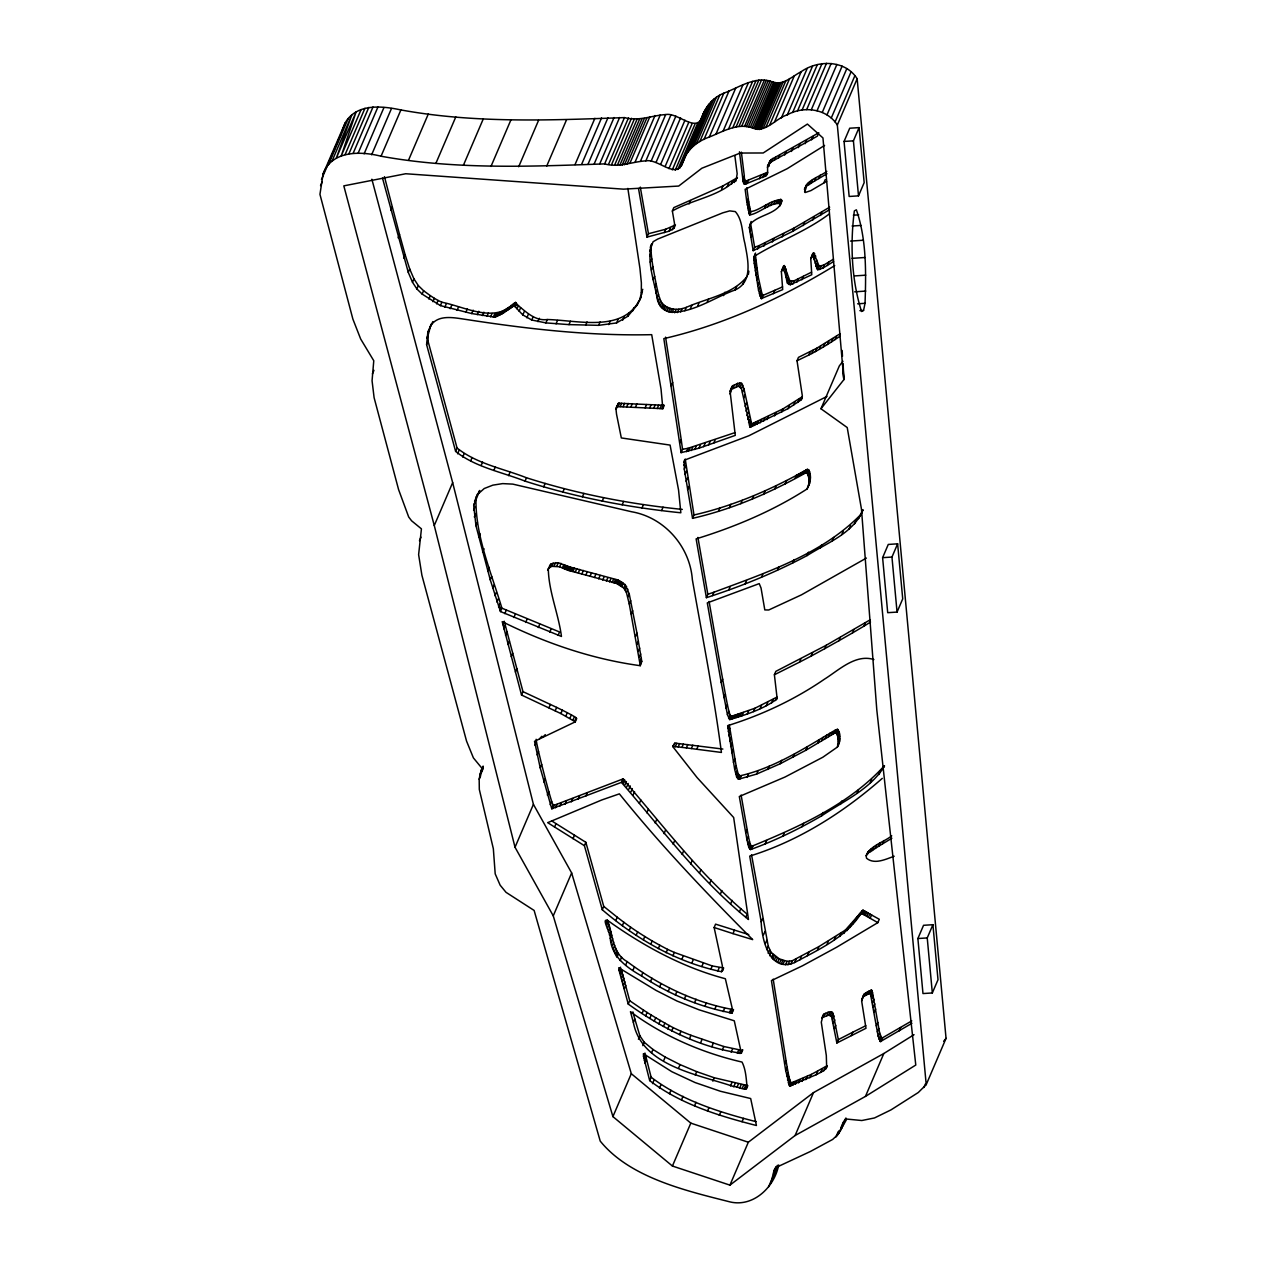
<?xml version="1.0" encoding="UTF-8"?>
<svg xmlns="http://www.w3.org/2000/svg" width="1266" height="1266" viewBox="0 0 1266 1266"><rect width="100%" height="100%" fill="white"/><g stroke="black" fill="none" stroke-linecap="round" stroke-linejoin="round"><path stroke-width="1.5" d="M382.506 178.158L408.269 272.364L412.479 282.223L416.894 288.964L422.148 294.092L440.426 305.612L471.712 313.557L494.832 317.133L502.38 313.651L514.138 305.739L522.826 314.918L531.736 320.013L545.852 322.893L568.988 324.618L598.66 325.33L616.542 322.941L627.809 316.278L636.972 305.264L639.868 299.662L641.34 292.699L641.371 282.856L639.963 268.614L627.857 188.397M811.569 272.174L794.352 280.688L789.952 281.068L784.271 265.575L781.375 271.668L782.689 289.598L761.293 298.602L758.556 290.341L754.299 263.439L753.824 257.315L755.565 253.058M782.578 286.907L763.351 295.247L762.116 294.503L758.144 276.479L755.264 253.928M884.538 765.883C870.502 789.351 843.536 801.077 821.634 815.842C798.909 829.024 775.235 840.624 750.516 849.565L748.855 847.555L746.972 839.817L739.312 796.504L785.031 777.023L822.853 757.226L837.285 747.146L838.329 744.155L837.696 736.432L836.62 733.188L835.069 732.887L805.841 750.279L780.267 763.715L756.625 774.08L738.584 779.207L736.67 777.118L734.691 769.38L727.665 725.655C761.879 715.005 794.795 699.528 824.388 679.225C838.725 670.284 855.61 653.652 873.888 659.554M837.285 747.146C840.323 743.981 842.017 727.206 834.943 730.34C804.717 748.032 774.523 767.94 740.024 775.821L738.125 773.748L736.147 765.993L729.311 725.07L727.855 728.456M722.87 749.061L674.905 743.126L672.705 746.513L697.044 777.53L733.663 817.504L748.475 919.496C699.781 880.123 661.928 828.993 621.416 782.372L551.754 808.768L540.234 767.892L534.521 741.322L575.302 721.826L560.87 713.565L521.529 695.018L502.206 621.653C545.693 643.223 592.108 659.143 640.295 665.694L629.281 604.056L626.448 592.599L623.727 587.994L616.305 583.294L569.051 570.586L559.619 566.772L551.723 566.345L548.305 568.497C548.574 591.254 558.464 613.693 561.471 636.466L500.45 611.557L490.259 579.812L475.969 525.754L473.69 505.324L479.703 490.464L476.143 497.301L477.583 493.914M640.295 665.694L641.751 661.295L636.972 633.158L629.202 593.738L625.182 584.607L617.745 579.923L570.507 567.215L558.274 562.737L551.169 563.813L547.624 570.254M558.116 635.374L559.556 631.987L501.89 608.171C491.271 572.327 475.098 535.613 475.984 497.965L474.544 501.336M616.115 407.779L618.536 403.237L664.302 405.294L662.846 408.681L617.096 406.608L616.004 409.219L616.526 414.14L621.321 437.941L670.094 445.094L678.56 490.037L680.839 512.777C628.031 507.413 575.634 497.316 525.042 481.127C501.89 472.028 475.241 467.201 455.618 451.392L426.595 344.558L427.829 332.341L432.798 321.627M682.295 509.407C629.471 504.042 577.074 493.93 526.482 477.757C503.33 468.642 476.681 463.815 457.058 448.022L428.035 341.187L428.256 334.62L431.057 324.207M834.721 265.623C781.755 297.953 724.5 324.65 663.827 338.623L681.092 452.658L699.006 448.18L735.277 435.377L730.086 391.336L732.096 386.352L737.698 383.361L741.607 383.297L743.981 388.899L751.656 423.809L750.2 427.196L741.417 388.583L738.505 386.162L730.64 389.738M771.057 1182.76L774.08 1170.195L775.789 1167.616L810.446 1151.459L832.648 1139.447L838.045 1134.431L846.796 1119.065L861.798 1120.521L874.49 1117.957L890.932 1109.918L918.309 1092.495L926.221 1084.63L946.05 1038.357L857.161 78.745C845.245 59.818 818.137 59.755 801.188 71.671C791.567 76.672 781.565 87.227 770.139 81.071C753.681 76.672 738.553 87.702 723.82 93.178C714.214 97.007 706.776 105.015 702.962 114.526C697.883 135.399 678.307 112.057 665.694 114.557C651.848 115.475 638.555 121.599 624.47 117.596C549.903 120.302 474.797 123.419 400.895 109.936C382.095 105.901 356.569 103.195 345.222 122.802L323.099 173.98L319.95 194.347L352.882 319.095L360.668 338.987L373.771 360.731L372.062 380.718L374.103 397.666L398.584 489.578L408.681 516.971L411.592 520.801L421.436 528.856L418.619 554.635L421.895 575.223L466.553 741.116L473.405 757.891L481.982 768.304L479.181 779.191L479.308 789.43L493.344 848.742L495.196 873.857L500.149 885.187L506.036 892.34L534.125 910.444L600.226 1141.093C629.93 1177.902 686.473 1190.847 730.34 1201.988C753.634 1207.289 774.539 1186.907 778.685 1164.957M858.617 518.649L863.001 509.787C853.521 533.397 827.03 542.782 807.138 555.552C774.95 572.675 741.069 586.475 706.396 597.679L696.126 538.889C734.85 526.957 773.02 510.926 807.091 488.945L808.784 484.008L808.768 477.725L807.249 473.247L806.015 472.693C770.361 492.711 732.603 509.201 692.549 518.348L684.305 469.195L684.495 460.128L748.839 435.773L827.014 396.4M807.091 488.945C810.398 483.343 811.854 475.858 808.705 469.876L807.455 469.322C771.801 489.341 734.058 505.83 693.99 514.977L692.549 518.348M865.042 303.318C866.086 272.206 866.624 239.48 856.386 209.824L854.344 210.9C850.103 244.053 851.432 279.564 861.545 311.499L863.57 310.407L865.042 303.318L857.636 303.793M833.455 259.166L824.245 264.784L819.213 266.382L813.706 252.789L810.762 258.644L811.759 274.722L790.253 284.771L787.389 283.046L784.92 272.506L782.815 268.946L784.271 265.575M617.444 405.832L617.919 403.569M739.455 151.809L743.11 181.386L744.93 184.266L766.199 175.657L767.576 173.363L767.607 165.799L770.883 159.738L818.801 132.772L817.345 136.158L771.421 161.747L767.607 165.799M769.016 166.321L769.665 161.019M751.513 854.677L768.24 946.208L771.105 952.364L779.207 958.821L787.041 961.337L792.294 960.736L818.928 946.588L845.324 930.114L862.921 910.222L879.284 919.274L877.829 922.645L836.541 947.3L802.581 965.736L771.437 980.58L785.711 1070.688L789.557 1085.864L816.19 1074.739L823.802 1070.656L826.666 1067.602L826.318 1055.527L821.286 1022.168L822.599 1017.389L828.866 1015.11L831.588 1016.74L836.873 1042.994L865.991 1028.277L861.64 1000.995L863.855 994.411L868.254 991.531L871.578 990.123L872.511 992.576L879.617 1032.866L881.816 1038.231L911.789 1020.887M826.793 171.337C819.846 177.082 802.517 180.911 805.144 192.527L810.889 190.612L826.619 181.339M805.698 186.957L806.505 184.757M829.768 209.586L792.706 231.346L753.191 250.668L749.298 227.674L751.102 221.455M649.68 251.19L653.082 241.743L657.734 239.052L722.807 212.83L729.707 210.884L735.324 211.596C742.841 220.126 741.987 232.96 744.883 243.404C747.668 258.992 753.571 281.463 735.198 289.946C714.198 297.431 693.372 312.971 670.394 312.196C663.162 310.945 657.956 304.932 657.022 297.716C654.063 280.118 646.578 261.603 651.689 243.99L650.249 247.376M748.348 274.532L748.871 271.193M641.688 294.551L642.416 291.053M783.401 266.192L781.375 271.668M822.773 1016.424L824.039 1014.019L828.17 1012.23L831.873 1012.056L833.044 1013.37L838.329 1039.608L836.873 1042.994M341.867 131.379L345.222 122.802M323.099 173.98C331.66 150.258 360.921 151.097 381.05 156.224C454.953 169.691 530.058 166.574 604.642 163.884C618.71 167.887 632.003 161.763 645.866 160.845C658.478 158.329 678.038 181.687 683.118 160.814C687.47 149.166 697.772 141.064 709.292 137.044C722.775 131.664 737.176 122.786 752.146 127.787C765.265 133.911 775.694 118.26 787.325 114.826C803.514 105.616 826.967 108.559 837.332 125.033L926.221 1084.63M662.846 408.681L661.042 389.121L651.705 334.667C589.814 336.076 528.033 329.002 466.964 319.586C454.447 317.861 436.833 313.382 429.617 327.577M812.218 255.273L813.706 252.789M638.523 188.523L646.989 237.106L669.113 231.187L673.987 228.291L674.525 223.623L672.357 211.011L673.797 207.624L722.981 185.88L737.413 177.651C722.3 196.167 692.755 199.031 672.357 211.011M732.096 386.352L730.086 391.336M861.545 513.157L862.637 510.103M551.881 821.017L585.857 842.317L584.417 845.688L602.284 909.763C636.545 939.198 676.994 962.445 721.509 971.702L722.617 970.31L722.332 965.689L714.135 927.519L715.575 924.148L748.744 934.593M549.76 565.127L549.175 568.434M321.485 179.503L341.329 133.215M328.337 164.833L348.182 118.561M320.535 185.643L322.07 182.082M331.961 161.225L351.806 114.937L336.265 158.25L356.094 111.946L341.234 155.908L361.079 109.62M345.112 154.579L364.94 108.29M348.957 153.708L368.786 107.42M353.151 153.297L372.995 107.009M358.072 153.328L377.917 107.04M364.117 153.819L383.946 107.531M371.634 154.784L391.479 108.512M381.05 156.224L400.895 109.936M408.538 160.165L428.367 113.877M390.83 210.203L392.286 206.817L384.453 176.67M398.078 237.786L399.518 234.416L392.286 206.817M435.963 163.172L455.807 116.883M403.664 258.042L405.12 254.672L399.518 234.416M408.269 272.364L409.709 268.993L405.12 254.672M372.41 373.881L373.945 370.337M412.479 282.223L413.919 278.837L409.709 268.993M463.403 165.276L483.248 118.988M416.894 288.964L418.334 285.594L413.919 278.837M422.148 294.092L423.588 290.721L418.334 285.594M428.842 298.998L430.298 295.627L423.588 290.721M432.893 301.672L434.349 298.301L430.298 295.627M490.971 166.463L510.799 120.175M436.612 303.824L438.052 300.453L434.349 298.301M427.829 332.341L429.269 328.97M440.426 305.612L441.881 302.242C465.208 306.768 494.705 324.033 514.661 302.906C523.254 308.667 533.461 321.548 547.308 319.523C578.689 320.266 625.689 333.781 641.324 296.291L639.868 299.662M426.816 338.006L428.256 334.62M426.595 344.558L428.035 341.187M444.825 307.195L446.265 303.824M450.221 308.73L451.661 305.359M457.073 310.392L458.529 307.005M518.696 166.732L538.525 120.444M465.841 312.322L467.281 308.951M471.712 313.557L473.168 310.186M477.314 314.648L478.754 311.278M482.441 315.582L483.881 312.211M546.69 166.131L566.519 119.843M486.935 316.326L488.391 312.939M490.622 316.832L492.078 313.462M493.313 317.133L494.753 313.746M494.832 317.133L496.288 313.762M495.845 316.88L497.285 313.493M497.158 316.373L498.614 313.003M498.741 315.63L500.197 312.259M500.497 314.728L501.937 311.357M502.38 313.651L503.821 310.281M504.264 312.465L505.704 309.094M506.115 311.214L507.555 307.828M507.888 309.964L509.328 306.578M509.533 308.793L510.973 305.423M511.005 307.78L512.445 304.41M512.239 306.942L513.68 303.571M513.221 306.293L514.661 302.906M513.869 305.881L515.309 302.511M514.138 305.739L515.594 302.352M514.344 305.866L515.784 302.495M575.033 164.596L594.878 118.324M514.756 306.277L516.196 302.906M515.341 306.926L516.797 303.539M455.618 451.392L457.058 448.022M517.034 308.793L518.49 305.423M419.457 540.709L420.977 537.148M457.612 453.798L459.052 450.411M581.695 164.2L601.54 117.928M519.139 311.23L520.595 307.844M522.826 314.918L524.282 311.547M588.136 163.947L607.981 117.675M462.723 457.026L464.163 453.639M842.966 361.269L839.358 365.858L820.969 408.76L847.223 427.544L861.481 509.217L876.8 709.925L915.777 1065.038L865.438 1096.419L795.111 1135.507L729.928 1185.134L672.42 1166.033L612.918 1116.612L553.258 915.84L515.025 847.27L434.27 525.517L452.658 482.615L371.872 179.218M526.862 317.813L528.302 314.427M594.245 163.789L614.073 117.516M470.651 460.951L472.091 457.564M531.736 320.013L533.192 316.642M599.783 163.773L619.612 117.485M604.642 163.884L624.47 117.596M537.908 321.659L539.363 318.288M608.645 164.137L628.49 117.849M481.127 465.461L482.583 462.074M611.62 164.533L631.465 118.244M545.852 322.893L547.308 319.523M614.675 164.991L634.503 118.703M617.349 165.245L637.194 118.957M473.69 505.324L475.13 501.937M619.802 165.292L639.646 119.004M473.579 510.34L475.019 506.97M622.16 165.118L642.004 118.846M556.059 323.843L557.515 320.456M624.534 164.722L644.362 118.434M493.882 470.398L495.338 467.012M474.307 516.971L475.747 513.585M627.066 164.121L646.91 117.833M629.882 163.282L649.727 116.994M475.969 525.754L477.409 522.383M635.2 161.811L655.028 115.523M568.988 324.618L570.444 321.248M478.675 537.275L480.13 533.904M640.549 161.004L660.377 114.715M508.615 475.668L510.056 472.281M645.866 160.845L665.694 114.557M482.568 552.087L484.023 548.716M651.056 161.304L670.885 115.032M585.62 325.283L587.06 321.896M656.041 162.428L675.87 116.156M525.042 481.127L526.482 477.757M660.757 164.153L680.586 117.865M487.695 570.76L489.151 567.374M665.125 166.511L684.953 120.223M598.66 325.33L600.116 321.944M490.259 579.812L491.714 576.441M668.923 168.647L688.751 122.375M492.711 588.215L494.167 584.845M672.293 169.866L692.138 123.577M608.756 324.602L610.196 321.216M675.269 170.15L695.097 123.878M646.989 237.106L648.445 233.719L640.295 187.083M494.959 595.716L496.399 592.33M677.785 169.517L697.629 123.245M679.874 167.998L703.674 112.832M543.668 486.809L545.108 483.438M682.675 162.254L704.608 110.981M681.519 165.577L705.7 109.066M687.058 153.408L706.903 107.119M688.356 151.556L708.185 105.268M689.654 149.863L709.498 103.575M496.937 602.046L498.377 598.66M616.542 322.941L617.998 319.57M691.711 147.521L711.555 101.248M693.926 145.463L713.771 99.175M696.553 143.533L716.382 97.245M498.551 606.952L500.007 603.581M649.711 256.049L651.167 252.662L651.135 247.82M622.666 320.219L624.122 316.848M699.813 141.57L719.658 95.298M499.754 610.212L501.194 606.841M500.45 611.557L501.89 608.171M650.297 262.236L651.753 258.85L651.167 252.662M627.809 316.278L629.265 312.908M703.991 139.466L723.82 93.178M664.27 232.612L665.71 229.241L675.427 224.921L673.987 228.291M632.62 310.993L634.06 307.606M641.34 292.699L642.78 289.313M651.452 270.022L652.908 266.635L651.753 258.85M636.972 305.264L638.412 301.878M504.817 613.646L506.258 610.259M709.292 137.044L729.121 90.756M669.113 231.187L670.553 227.817M502.776 624.644L504.216 621.274L522.985 691.647L521.529 695.018M672.246 229.842L673.686 226.472M653.193 279.707L654.649 276.336L652.908 266.635M503.836 628.854L505.292 625.483M715.955 134.164L735.799 87.876M562.832 492.047L564.288 488.66M689.068 203.953L690.524 200.566M505.53 635.374L506.986 631.987M654.664 287.16L656.12 283.79L654.649 276.336M513.869 617.523L515.325 614.152M723.028 131.284L742.857 85.012M655.93 293.079L657.37 289.708L656.12 283.79M728.504 129.148L748.348 82.876M507.983 644.505L509.423 641.118M657.022 297.716L658.478 294.345L657.37 289.708M658.067 301.261L659.507 297.874L658.478 294.345M732.792 127.676L752.621 81.388M659.08 303.935L660.535 300.548L659.507 297.874M736.195 126.758L756.024 80.486M660.187 305.961L661.627 302.574L660.535 300.548M616.004 409.219L618.536 403.237M525.659 622.445L527.115 619.058M618.156 406.576L619.596 403.189M511.227 656.627L512.683 653.256M549.729 567.184L551.169 563.813M661.406 307.543L662.862 304.156L661.627 302.574M739.059 126.315L758.888 80.027M551.723 566.345L553.163 562.974M620.198 406.608L621.638 403.237M662.466 308.493L663.906 305.122L662.862 304.156M582.407 496.826L583.863 493.439M741.718 126.236L761.546 79.948M663.78 309.41L665.22 306.04L663.906 305.122M554.128 565.997L555.584 562.61M623.109 406.687L624.549 403.316M665.283 310.265L666.723 306.894L665.22 306.04M744.535 126.442L764.363 80.154M556.818 566.124L558.274 562.737M666.913 311.04L668.353 307.654C674.05 310.312 680.57 309.49 686.299 307.369C706.871 298.127 732.982 294.582 747.32 276.146M746.418 126.663L766.262 80.391M626.702 406.845L628.142 403.458M668.638 311.673L670.078 308.303M559.619 566.772L561.06 563.386M721.525 189.267L722.981 185.88M748.364 126.98L768.209 80.707M515.404 672.072L516.86 668.685M670.394 312.196L671.835 308.825M750.295 127.36L770.139 81.071M630.864 407.035L632.304 403.664M562.373 567.959L563.813 564.589M672.119 312.544L673.575 309.173M752.146 127.787L771.991 81.499M538.287 627.572L539.727 624.201M563.528 568.545L564.984 565.174M727.301 186.434L728.757 183.048M564.842 569.13L566.282 565.76M674.683 312.781L676.139 309.395M753.824 128.214L773.653 81.926M635.453 407.288L636.893 403.901M566.25 569.684L567.69 566.298M731.463 184.266L732.903 180.88M755.28 128.641L775.109 82.353M481.017 770.709L482.979 766.246M677.389 312.607L678.845 309.236M480.194 773.51L483.232 766.389M756.419 129.037L776.264 82.765M479.814 775.267L482.868 768.145M567.659 570.175L569.099 566.804M479.466 777.182L483.28 768.272M734.264 182.541L735.704 179.155M479.181 779.191L480.716 775.631M757.843 129.496L777.672 83.208M569.051 570.586L570.507 567.215M680.649 311.974L682.105 308.603M759.315 129.607L779.144 83.319M570.365 570.919L571.805 567.548M571.536 571.14L572.976 567.754M761.04 129.259L780.869 82.97M602.22 501.099L603.676 497.712M573.007 571.441L574.463 568.07M684.843 310.74L686.299 307.369M763.208 128.404L783.053 82.116M645.106 407.905L646.546 404.519M742.873 179.456L744.329 176.085L741.37 152.126M575.334 572.026L576.774 568.64M766.057 126.964L785.885 80.676M549.729 632.145L551.185 628.775M743.11 181.386L744.329 176.085M743.379 182.763L744.55 178M743.743 183.681L744.835 179.392M690.381 308.793L691.837 305.423M744.234 184.171L745.183 180.294M769.76 124.843L789.604 78.555M578.34 572.833L579.781 569.447M744.93 184.266L746.386 180.896L767.639 172.271L766.199 175.657M649.616 408.174L651.056 404.788M745.88 184.029L747.32 180.658M747.098 183.507L748.538 180.136M774.539 121.947L794.383 75.675M581.901 573.83L583.357 570.46M653.699 408.38L655.139 405.009M697.677 306.04L699.133 302.653M781.359 117.96L801.188 71.671M585.857 574.986L587.313 571.599M657.212 408.538L658.652 405.167M749.662 224.826C757.464 215.204 772.846 215.046 780.347 204.95L780.347 203.715C770.772 201.69 759.378 213.543 749.773 214.904L746.845 202.212L748.301 198.825L746.829 187.795M659.997 408.649L661.453 405.278M747.256 205.155L748.697 201.769L748.301 198.825M759.473 178.807L760.929 175.436M671.202 385.893L672.642 382.506L665.568 337.136M787.325 114.826L807.17 68.538M707.124 302.352L708.564 298.966M747.7 207.846L749.14 204.475L748.697 201.769M590.098 576.22L591.554 572.849M661.928 408.696L663.384 405.326M748.143 210.219L749.599 206.833L749.14 204.475M622.144 504.833L623.6 501.447M762.496 177.62L763.936 174.249M767.449 167.523L768.905 164.137M748.602 212.197L750.058 208.827L749.599 206.833M769.427 163.108L770.883 159.738M764.696 176.623L766.152 173.236M749.045 213.669L750.058 208.827M771.421 161.747L772.861 158.377M792.658 112.484L812.503 66.212M749.425 214.603L750.485 210.298M594.466 577.502L595.922 574.115M749.773 214.904L751.213 211.533C760.834 210.156 772.228 198.303 781.787 200.344L780.347 204.95M774.349 160.165L775.805 156.778M797.548 110.87L817.377 64.582M778.4 158.139L779.856 154.753M598.707 578.831L600.163 575.444M749.298 227.674L750.738 224.288L754.631 247.281L753.191 250.668M749.82 231.615L751.26 228.244M802.138 109.92L821.982 63.648M723.519 295.611L724.959 292.224M784.714 155.006L786.154 151.635M602.727 580.034L604.167 576.663M548.922 707.821L550.362 704.45L522.985 691.647M750.833 237.185L752.289 233.814M764.617 208.273L766.072 204.902M806.664 109.588L826.508 63.3M535.012 745.31L536.452 741.939L536.135 739.281M606.382 581.078L607.838 577.707M767.782 206.849L769.222 203.478M791.44 151.461L792.896 148.075M811.3 109.778L831.145 63.49M609.547 581.933L611.003 578.546M770.741 205.567L772.181 202.196M735.198 289.946L736.638 286.575M555.173 710.78L556.629 707.393L550.362 704.45M641.989 507.998L643.429 504.612M537.101 754.932L538.541 751.545L536.452 741.939M773.431 204.475L774.871 201.104M798.34 147.631L799.795 144.245M612.143 582.566L613.583 579.195M775.741 203.62L777.197 200.234M613.978 582.946L615.434 579.559M757.654 248.991L759.094 245.62L794.162 227.975L829.657 207.197M817.045 110.743L836.889 64.455M742.762 284.359L744.218 280.989M753.808 258.486L755.248 255.115M777.577 203.003L779.033 199.617M614.975 583.025L616.415 579.638M615.529 583.056L616.969 579.686M753.982 260.574L755.422 257.204M778.859 202.687L780.315 199.3M616.305 583.294L617.745 579.923M779.492 202.687L780.948 199.316M560.87 713.565L562.326 710.179L556.629 707.393M805.144 143.691L806.6 140.32M754.299 263.439L755.755 260.068M617.238 583.705L618.678 580.334M780.347 203.715L781.787 200.344M779.492 206.374L781.787 201.579M618.314 584.243L619.754 580.872M540.234 767.892L541.674 764.522L538.541 751.545M754.773 266.952L756.213 263.565M763.825 246.221L765.281 242.835M679.763 443.005L681.203 439.634L672.642 382.506M619.485 584.908L620.926 581.537M822.267 112.421L842.112 66.148M755.343 270.94L756.783 267.553M811.585 139.814L813.041 136.443M620.704 585.667L622.144 582.297M565.855 716.081L567.295 712.711L562.326 710.179M621.907 586.506L623.347 583.135M755.992 275.308L757.432 271.921M681.092 452.658L682.532 449.288L681.203 439.634M623.727 587.994L625.182 584.607M772.26 242.075L773.716 238.688M826.999 114.858L846.843 68.57M756.704 279.865L758.144 276.479M569.937 718.265L571.377 714.894L567.295 712.711M625.167 589.782L626.607 586.395M515.025 847.27L533.413 804.353L452.658 482.615M543.842 782.008L545.282 778.637L541.674 764.522M686.552 451.709L687.992 448.322L734.929 432.64M757.701 285.72L759.141 282.334M626.448 592.599L627.889 589.228M661.627 510.546L663.067 507.16M572.976 720.022L574.432 716.635L571.377 714.894M683.798 462.454L685.238 459.083L693.99 514.977M688.419 451.313L689.859 447.942M831.271 118.023L851.1 71.735M758.556 290.341L760.011 286.971M683.893 465.208L685.333 461.837M627.746 597.109L629.202 593.738M782.151 236.979L783.607 233.609M574.811 721.224L576.267 717.854L574.432 716.635M574.558 722.3L576.267 717.854M691.204 450.569L692.66 447.199M575.302 721.826L576.742 718.455M684.305 469.195L685.745 465.809M759.331 293.839L760.787 290.468M804.369 189.314L807.819 183.364M804.575 191.72L806.031 188.349M760.027 296.323L761.467 292.952M694.797 449.509L696.237 446.123M835.085 121.932L854.914 75.644M806.363 186.735L809.797 181.75M547.323 795.016L548.779 791.63L545.282 778.637M629.281 604.056L630.737 600.685M760.676 297.874L762.116 294.503M685.048 474.513L686.489 471.142M761.293 298.602L762.749 295.215M808.357 185.137L811.047 183.238L812.503 179.867M761.91 298.618L763.351 295.247M837.332 125.033L857.161 78.745M699.006 448.18L700.462 444.809M792.706 231.346L794.162 227.975M811.047 183.238L814.497 181.07L815.937 177.699M686.109 481.317L687.565 477.947M631.275 614.089L632.715 610.718M550.172 804.685L551.612 801.299L548.779 791.63M703.674 446.645L705.13 443.258M814.497 181.07L818.754 178.569L820.194 175.199M687.565 489.705L689.005 486.334M731.669 388.773L733.109 385.402M551.754 808.768L553.21 805.398L551.612 801.299M729.991 393.995L731.432 390.608M552.878 808.594L554.334 805.208L622.856 778.986C662.577 824.862 699.971 874.664 747.114 914.115L745.674 917.486M708.644 444.952L710.084 441.581M733.156 388.045L734.612 384.658M773.368 293.696L774.824 290.325M783.844 269.895L785.3 266.525M803.15 225.601L804.59 222.23M555.6 807.755L557.056 804.385M784.92 272.506L786.36 269.136M736.258 386.747L737.698 383.361M823.786 183L825.226 179.63M713.739 443.132L715.195 439.761M738.505 386.162L739.961 382.775M785.917 276.874L787.357 273.488M844.058 141.444L849.723 128.214L859.076 127.613L864.172 182.636L858.506 195.866L849.154 196.467L844.058 141.444L853.411 140.843L859.076 127.613M559.714 806.315L561.17 802.929M740.151 386.668L741.607 383.297M786.613 280.53L788.053 277.159M812.645 220.173L814.101 216.787M741.417 388.583L742.857 385.212M635.516 636.545L636.972 633.158M787.389 283.046L788.829 279.675M584.417 845.688L554.587 827.014L556.043 823.644M565.016 804.337L566.456 800.967M788.512 284.454L789.952 281.068M742.525 392.286L743.981 388.899M790.253 284.771L791.709 281.384M820.431 215.457L821.871 212.087M636.972 644.457L638.428 641.087M743.696 398.078L745.136 394.707M792.896 284.059L794.352 280.688M571.251 801.948L572.707 798.561M638.238 651.452L639.694 648.081M796.694 282.381L798.134 279.011M745.168 406.339L746.608 402.952M578.261 799.163L579.701 795.792M639.235 657.307L640.675 653.936M810.762 258.644L812.835 253.358M801.9 279.754L803.356 276.368M746.038 411.165L747.494 407.779M639.947 661.786L641.403 658.415M833.582 261.556L822.805 268.155L817.757 269.753L813.278 257.03L814.718 253.643M746.924 415.58L748.364 412.194M640.311 664.666L641.751 661.295M814.307 259.388L815.747 256.001M585.81 796.108L587.25 792.722M747.779 419.457L749.219 416.087M815.241 263.344L816.681 259.957M748.57 422.686L750.01 419.315M815.842 266.604L817.298 263.233M749.266 425.139L750.706 421.768M816.586 268.772L818.026 265.385M572.992 838.693L574.432 835.307M749.82 426.674L751.26 423.303M817.757 269.753L819.213 266.382M750.912 426.959L752.352 423.588L783.037 408.855L802.248 396.764L800.792 400.135L787.974 408.665L750.2 427.196M752.368 426.373L753.808 423.002M819.719 269.579L821.175 266.192M754.457 425.471L755.897 422.1M718.55 510.989L719.99 507.603M822.805 268.155L824.245 264.784M757.068 424.3L758.508 420.929M827.299 265.512L828.739 262.141M760.106 422.907L761.546 419.521M763.461 421.325L764.917 417.954M553.258 915.84L571.646 872.939L533.413 804.353M767.006 419.6L768.446 416.229M729.485 507.65L730.925 504.279M800.792 400.135L802.217 398.489L802.312 395.688L797.026 360.731L798.482 357.36L816.807 348.197L840.228 333.67M774.523 415.928L775.979 412.558M621.416 782.372L622.856 778.986M740.8 503.726L742.24 500.339M622.223 782.625L623.679 779.239M781.581 412.225L783.037 408.855M623.426 783.496L624.882 780.109M797.026 360.731L808.721 355.081L810.177 351.695M624.977 784.936L626.417 781.549M706.396 597.679L707.836 594.292L697.914 537.417M787.974 408.665L789.43 405.294M808.721 355.081L811.807 353.515L813.247 350.128M626.781 786.866L628.221 783.496M811.807 353.515L815.367 351.584L816.807 348.197M752.21 499.295L753.65 495.924M628.791 789.256L630.231 785.87M793.45 405.373L794.906 402.002M712.536 595.59L713.992 592.203C765.028 573.023 820.938 554.761 860.057 515.262M815.367 351.584L819.26 349.369L820.716 345.982M630.927 791.978L632.367 788.591M797.817 402.493L799.257 399.106M819.26 349.369L823.359 346.963L824.799 343.577M633.127 795.016L634.567 791.63M823.359 346.963L827.442 344.463L828.898 341.092M763.556 494.484L764.996 491.113M827.442 344.463L831.398 341.978L832.838 338.592M831.398 341.978L835.038 339.557L836.494 336.186M728.694 590.114L730.15 586.744M639.377 803.34L640.833 799.97M774.618 489.341L776.058 485.954M602.284 909.763L603.74 906.393L585.857 842.317M785.189 483.944L786.629 480.574M672.705 746.513L674.905 743.126M646.831 812.804L648.271 809.417M673.449 746.497L675.332 746.639L676.772 743.269M745.088 583.958L746.544 580.588M675.332 746.639L678.212 746.94L679.668 743.569M795.032 478.421L796.488 475.051M605.908 923.246L607.348 919.86C613.076 934.086 612 953.187 627.145 961.606C658.51 985.043 694.876 1002.751 733.52 1009.651L732.065 1013.037C699.876 1007.15 668.733 994.047 641.466 975.88C626.702 967.525 611.731 956.78 610.275 938.486C610.987 932.52 597.267 912.216 612.238 923.705C646.799 947.807 684.431 967.904 725.355 978.729L732.666 1010.236L732.065 1013.037M797.2 477.171L798.64 473.8M678.212 746.94L681.947 747.367L683.403 743.997M606.651 925.62L608.107 922.234M799.273 476L800.713 472.629M801.172 474.956L802.612 471.585M607.506 928.453L608.946 925.066M802.866 474.07L804.321 470.683M681.947 747.367L686.362 747.905L687.818 744.535M804.274 473.373L805.73 470.002M608.424 931.602L609.864 928.231M655.155 823.027L656.611 819.656M805.35 472.898L806.79 469.528M806.015 472.693L807.455 469.322M761.436 577.296L762.876 573.925M609.373 935.004L610.813 931.618M807.249 473.247L808.705 469.876M615.798 920.588L617.238 917.217L603.74 906.393M808.183 475.066L809.623 471.68M686.362 747.905L691.363 748.538L692.818 745.168M610.275 938.486L611.731 935.099M870.343 619.707L826.176 645.296L775.836 671.36L774.396 674.746L777.182 698.864C763.256 709.229 746.101 714.768 729.596 719.563L727.428 714.673L721.209 682.485L722.649 679.114L709.087 601.461M808.768 477.725L810.208 474.339M611.193 942.031L612.649 938.66M808.958 480.843L810.414 477.456M808.784 484.008L810.224 480.637M612.19 945.48L613.646 942.11M691.363 748.538L696.759 749.266L698.215 745.88M622.366 925.652L623.822 922.265L617.238 917.217M613.235 948.74L614.675 945.354M664.033 833.645L665.489 830.259M777.435 570.254L778.875 566.883M614.263 951.652L615.703 948.281M723.93 697.629L725.386 694.259L722.649 679.114M615.26 954.121L616.7 950.75M616.162 956.083L617.602 952.697M616.938 957.381L618.378 953.994M629.155 930.557L630.595 927.171L623.822 922.265M725.94 708.074L727.396 704.703L725.386 694.259M620.15 960.577L621.59 957.191M727.428 714.673L728.884 711.286L727.396 704.703M792.753 562.959L794.193 559.588M673.116 844.232L674.572 840.861M619.137 970.579L618.758 967.762L656.057 990.408L677.041 1001.058L699.038 1009.809L734.28 1020.792L741.37 1053.201C700.351 1047.852 661.722 1028.166 628.253 1004.08L619.137 970.579L620.593 967.192M619.802 972.605L621.242 969.234L629.693 1000.71L628.253 1004.08M728.583 718.233L730.023 714.847L728.884 711.286M636.149 935.289L637.605 931.918L630.595 927.171M729.596 719.563L731.036 716.192L730.023 714.847M620.593 975.2L622.033 971.829M730.64 719.531L732.096 716.16L754.979 708.216L776.913 697.123L775.457 700.509M625.705 964.977L627.145 961.606M731.526 719.167L732.982 715.781M621.479 978.222L622.919 974.852M732.777 718.708L734.217 715.337M728.282 731.653L729.738 728.266M734.296 718.186L735.752 714.799M622.413 981.561L623.853 978.191M736.037 717.616L737.492 714.246M728.899 735.847L730.355 732.476M737.951 717.031L739.391 713.66M807.138 555.552L808.578 552.182M623.378 985.138L624.834 981.751M643.35 939.894L644.805 936.508L637.605 931.918M739.945 716.429L741.401 713.043M729.691 740.863L731.147 737.492M624.344 988.778L625.784 985.407M682.137 854.439L683.577 851.068M633 970.199L634.44 966.828M741.971 715.828L743.411 712.457M730.624 746.544L732.065 743.158M747.288 714.056L748.728 710.669M731.685 752.7L733.125 749.33M820.226 548.178L821.681 544.807M650.74 944.325L652.18 940.955L644.805 936.508M753.523 711.587L754.979 708.216M641.466 975.88L642.922 972.494M733.378 762.354L734.834 758.983M690.714 863.903L692.17 860.532M760.059 708.707L761.499 705.336M832.3 540.819L833.74 537.449M734.691 769.38L736.147 765.993M658.32 948.598L659.76 945.227L652.18 940.955M735.752 774.159L737.192 770.772M766.294 705.716L767.75 702.329M736.67 777.118L738.125 773.748M841.811 534.537L843.251 531.15M650.534 981.593L651.974 978.222M737.572 778.653L739.012 775.283M633.364 1022.342L630.452 1011.708C663.59 1036.189 702.155 1052.869 742.034 1062.063C745.721 1069.311 746.165 1077.904 746.956 1085.896C747.415 1092.811 737.445 1085.943 733.821 1086.639C698.547 1074.391 641.545 1066.383 633.364 1022.342L634.804 1018.972L632.873 1011.882M738.584 779.207L740.024 775.821M771.627 702.867L773.083 699.497M699.481 873.034L700.937 869.663M739.819 779.16L741.259 775.773M666.106 952.728L667.546 949.358L659.76 945.227M849.106 528.966L850.562 525.58M642.036 1013.512L643.492 1010.126L629.693 1000.71M854.597 523.792L856.038 520.421M747.051 777.419L748.507 774.048M645.66 1015.838L647.116 1012.468L643.492 1010.126M672.895 955.798L674.335 952.428L712.267 965.942L723.661 967.952L722.221 971.323M659.618 986.974L661.058 983.603M774.396 674.746L799.479 662.165L800.919 658.795M638.428 1039.228L639.884 1035.841L634.804 1018.972M649.79 1018.418L651.246 1015.047L647.116 1012.468M709.72 883.352L711.175 879.965M756.625 774.08L758.081 770.693M642.796 1045.637L644.252 1042.266L639.884 1035.841M612.918 1116.612L631.307 1073.695L571.646 872.939M654.253 1021.124L655.709 1017.753L651.246 1015.047M799.479 662.165L811.142 656.089L812.582 652.702M668.131 991.626L669.572 988.24M681.82 959.359L683.26 955.988M643.524 1056.477L643.413 1053.708L671.771 1071.669L695.097 1082.557L720.354 1091.245L750.675 1098.54L756.435 1125.506C719.183 1116.026 680.491 1104.189 649.68 1080.594L643.524 1056.477L644.964 1053.09L651.135 1077.224C681.425 1100.423 719.436 1112.292 756.087 1121.66M643.872 1058.376L645.312 1055.005M658.858 1023.846L660.298 1020.459L655.709 1017.753M767.908 769.427L769.348 766.041M644.378 1060.655L645.818 1057.284M644.995 1063.203L646.435 1059.832M675.379 995.013L676.819 991.642M745.69 832.949L747.146 829.578L741.101 795.032M651.547 1052.869L652.987 1049.482L644.252 1042.266M811.142 656.089L824.72 648.683L826.176 645.296M663.416 1026.473L664.856 1023.086L660.298 1020.459M720.449 893.907L721.889 890.52M691.822 963.046L693.277 959.66M746.972 839.817L748.428 836.446L747.146 829.578M780.267 763.715L781.708 760.328M667.752 1028.894L669.192 1025.507L664.856 1023.086M747.984 844.564L749.44 841.194L748.428 836.446M748.855 847.555L750.311 844.169L749.44 841.194M684.463 998.763L685.919 995.393M649.68 1080.594L651.135 1077.224M671.66 1030.999L673.116 1027.628L669.192 1025.507M749.662 849.106L751.118 845.72L750.311 844.169M824.72 648.683L838.931 640.723L840.371 637.352M750.516 849.565L751.972 846.194C799.384 826.761 849.122 804.306 884.174 765.977L882.734 769.348M751.529 849.296L752.969 845.91M701.855 966.48L703.295 963.094M652.544 1083.617L653.984 1080.246M793.102 757.226L794.542 753.856M730.672 903.75L732.128 900.379M663.748 1060.449L665.204 1057.078L652.987 1049.482M882.608 557.657L888.273 544.443L897.626 543.826L902.721 598.85L897.056 612.079L887.703 612.681L882.608 557.657L891.96 557.056L897.626 543.826M679.541 1034.654L680.997 1031.284L673.116 1027.628M838.931 640.723L852.445 632.968L853.885 629.582M694.607 1002.577L696.047 999.206M659.491 1088.159L660.947 1084.788M710.827 969.313L712.267 965.942M765.186 843.884L766.642 840.513M805.841 750.279L807.281 746.893M739.407 911.931L740.863 908.561M852.445 632.968L863.966 626.148L865.406 622.761M714.135 927.519L732.982 933.612L734.422 930.241M717.727 971.18L719.167 967.81M689.511 1038.69L690.967 1035.303L723.82 1046.507L740.689 1050.1L739.249 1053.47M704.956 1006.185L706.412 1002.799M678.608 1067.998L680.064 1064.611L665.204 1057.078M817.82 743.095L819.276 739.708M721.509 971.702L722.949 968.316M669.524 1093.713L670.98 1090.327M821.634 740.737L823.074 737.366M782.799 836.32L784.255 832.949M825.21 738.569L826.651 735.182M828.439 736.622L829.895 733.236M831.24 734.992L832.696 731.606M714.752 1009.287L716.208 1005.9M700.589 1042.788L702.044 1039.418M833.487 733.71L834.943 730.34M835.069 732.887L836.525 729.501M835.877 732.555L837.317 729.169M836.24 732.697L837.681 729.311M836.62 733.188L838.076 729.817M837.016 734.011L838.456 730.64M837.38 735.087L838.82 731.716M681.567 1099.711L683.007 1096.324M837.696 736.432L839.152 733.046M837.965 737.951L839.405 734.581M838.155 739.645L839.611 736.274M695.256 1075.024L696.711 1071.653L714.277 1077.762L747.81 1085.611L746.37 1088.982M862.921 910.222C848.6 936.16 819.767 948.93 794.652 962.54C769.728 973.253 761.705 939.625 761.214 921.933L762.67 918.562M802.027 826.73L803.483 823.359M838.345 742.177L839.801 738.79M723.155 1011.613L724.611 1008.242M838.329 744.155L839.769 740.784M711.856 1046.634L713.312 1043.247M729.39 1012.863L730.83 1009.493M763.54 934.783L764.996 931.412M730.973 1013.053L732.428 1009.682M694.575 1105.677L696.015 1102.29M765.329 943.708L766.769 940.337M821.634 815.842L823.09 812.471M672.42 1166.033L690.809 1123.132L631.307 1073.695M722.364 1049.878L723.82 1046.507M766.785 949.579L768.24 946.208M712.837 1081.148L714.277 1077.762M768.161 953.298L769.601 949.927M769.665 955.735L771.105 952.364M731.162 1052.22L732.618 1048.849M771.516 957.776L772.956 954.406M707.488 1111.042L708.944 1107.671M772.766 958.948L774.222 955.577M840.355 804.432L841.811 801.046M774.286 960.103L775.741 956.732M775.979 961.195L777.419 957.824M737.318 1053.328L738.774 1049.957M777.767 962.192L779.207 958.821M740.563 1053.486L742.018 1050.1M779.587 963.062L781.043 959.691M741.37 1053.201L742.81 1049.831M781.359 963.758L782.815 960.388M730.514 1085.912L731.97 1082.525M783.021 964.233L784.461 960.862M856.987 793.228L858.443 789.857M719.278 1115.314L720.734 1111.944M785.585 964.708L787.041 961.337M733.821 1086.639L735.261 1083.269M788.006 964.755L789.446 961.385M736.954 1087.32L738.394 1083.949M790.839 964.106L792.294 960.736M870.248 783.021L871.688 779.65M739.787 1087.905L741.243 1084.535M794.652 962.54L796.092 959.169M742.24 1088.38L743.68 1085.009M744.218 1088.744L745.658 1085.373M878.92 774.539L880.361 771.152M799.97 959.818L801.425 956.431M745.627 1088.95L747.067 1085.563M807.407 955.703L808.847 952.333M742.05 1121.708L743.49 1118.337M817.488 949.959L818.928 946.588M826.983 944.436L828.423 941.065M894.176 856.227C885.773 859.218 874.41 864.884 866.545 858.237L866.166 855.769C870.407 845.324 883.605 842.428 891.739 835.813M866.166 855.769L868.08 851.638M866.64 855.009L869.346 850.435M867.906 853.822L871.293 848.885M869.853 852.255L872.369 850.42L873.825 847.033M834.247 940.084L835.687 936.698M729.928 1185.134L748.317 1142.233L813.5 1092.605L883.826 1053.518L914.036 1034.686M872.369 850.42L875.376 848.362L876.816 844.992M784.619 1064.152L786.059 1060.766L773.194 979.156M839.738 936.539L841.178 933.169M875.376 848.362L878.746 846.194L880.187 842.808M843.868 933.485L845.324 930.114M878.746 846.194L882.402 843.963L883.858 840.577M785.711 1070.688L787.167 1067.301L786.059 1060.766M847.128 930.605L848.584 927.234M849.929 927.551L851.369 924.164M786.661 1075.91L788.117 1072.539L787.167 1067.301M852.73 924.022L854.17 920.635M854.471 921.68L855.911 918.309M787.499 1079.945L788.94 1076.575L788.117 1072.539M856.148 919.512L857.588 916.141M857.668 917.581L859.123 914.21M859.044 915.983L860.484 912.596M788.227 1082.889L789.683 1079.502L788.94 1076.575M860.152 914.717L861.608 911.346M860.991 913.91L862.431 910.539M861.466 913.609L863.396 910.381M788.908 1084.82L790.364 1081.449L789.683 1079.502M877.829 922.645L862.795 914.115L864.235 910.745M789.557 1085.864L790.997 1082.493L790.364 1081.449M790.206 1086.133L791.646 1082.747L811.316 1074.407L827.141 1065.75L825.685 1069.137M863.903 914.653L865.343 911.283M791.171 1085.896L792.627 1082.525M865.248 915.381L866.704 911.995M792.975 1085.263L794.415 1081.876M821.745 1018.307L823.185 1014.936M822.599 1017.389L824.039 1014.019M823.85 1016.725L825.305 1013.338M866.783 916.22L868.223 912.849M795.428 1084.25L796.884 1080.879M868.444 917.185L869.884 913.799M826.73 1015.617L828.17 1012.23M798.482 1082.952L799.938 1079.582M828.866 1015.11L830.322 1011.74M870.185 918.214L871.641 914.843M801.995 1081.401L803.435 1078.031M830.417 1015.427L831.873 1012.056M831.588 1016.74L833.044 1013.37M805.809 1079.661L807.265 1076.29M832.506 1019.272L833.962 1015.886M809.86 1077.777L811.316 1074.407M833.392 1023.181L834.848 1019.81M834.389 1028.672L835.829 1025.302M773.732 1171.952L776.026 1166.603M773.542 1174.199L777.356 1165.306M816.19 1074.739L817.63 1071.368M768.557 1186.891L772.371 1177.997M773.906 1174.437L776.185 1169.088M772.751 1178.488L778.084 1166.018M820.732 1072.46L822.188 1069.074M795.111 1135.507L813.5 1092.605M823.802 1070.656L825.258 1067.285M861.64 1000.995L863.855 994.411M861.83 999.08L864.884 993.446M863.444 996.833L866.371 992.607M864.931 995.978L867.337 992.038M865.897 995.408L868.254 991.531M866.814 994.918L869.141 991.088M867.701 994.475L869.948 990.708M868.492 994.095L870.644 990.423M851.417 1035.556L852.857 1032.17L865.817 1025.713M869.204 993.81L871.182 990.218M869.742 993.604L871.578 990.123M911.931 1023.308L880.376 1041.601L878.177 1036.237L870.502 994.127L871.957 990.74M871.071 995.946L872.511 992.576M871.752 998.842L873.192 995.472M872.527 1002.656L873.967 999.27M873.366 1007.214L874.806 1003.827M874.236 1012.373L875.676 1009.002M876.309 1025.84L877.765 1022.469M877.322 1031.853L878.762 1028.483M917.882 938.533L923.547 925.304L932.915 924.702L938.011 979.726L932.33 992.955L922.977 993.557L917.882 938.533L927.234 937.932L932.915 924.702M878.177 1036.237L879.617 1032.866M835.877 1137.105L838.155 1131.757M836.937 1135.887L839.231 1130.554M838.045 1134.431L839.58 1130.87M841.099 1127.31L843.393 1121.961M878.936 1039.196L880.376 1035.825M839.184 1132.738L844.517 1120.268M840.276 1130.918L845.625 1118.464M841.304 1129.035L846.02 1118.084M879.633 1040.921L881.089 1037.534M880.376 1041.601L881.816 1038.231M881.136 1041.475L882.592 1038.104M865.438 1096.419L883.826 1053.518M899.192 1030.935L900.632 1027.565M923.832 1087.541L925.351 1083.981M808.531 485.574L809.591 483.47M839.437 742.382L837.506 745.088M735.973 181.038L737.176 173.743L734.85 155.686M820.969 408.76L843.805 379.721L843.14 363.959M943.661 1041.269L946.05 1038.357M754.109 256.428C778.258 241.458 805.999 231.456 829.056 214.128M478.263 493.835L484.245 488.518L492.87 485.147L502.665 483.612L512.793 484.118L631.576 511.749C664.428 517.383 689.986 546.548 692.344 579.638C702.456 637.146 713.834 694.559 721.43 752.447L696.759 749.266M539.601 738.695L541.895 736.258M542.734 737.208L545.314 734.66M882.291 778.353C843.583 812.313 799.163 840.751 749.725 856.117L761.214 921.933M781.945 269.563L782.815 268.946M824.577 145.448L787.215 168.679L745.136 189.33L746.845 202.212M835.038 339.557L840.023 336.202M863.966 626.148L870.533 622.065M882.402 843.963L891.865 838.25M818.754 178.569L826.999 173.743M866.387 558.069L801.425 594.862L768.731 609.99L764.806 609.927L761.04 588.01L759.22 583.626L707.298 602.901L721.209 682.485M838.329 1039.608L852.857 1032.17M754.631 247.281L759.094 245.62M707.836 594.292L713.992 592.203M648.445 233.719L665.71 229.241M682.532 449.288L687.992 448.322M553.21 805.398L554.334 805.208M853.347 215.204L858.728 214.856M852.081 226.013L861.102 225.427M850.515 241.078L863.206 240.239M852.034 258.343L864.805 257.52M854.692 275.909L865.707 275.181M854.708 291.813L865.786 291.085M859.867 310.645L863.57 310.407M731.036 716.192L732.096 716.16M732.982 933.612L752.684 939.609C706.206 893.005 660.646 845.15 619.375 793.861L601.746 799.97L547.672 822.663L554.587 827.014M690.809 1123.132L748.317 1142.233M680.997 1031.284L690.967 1035.303M680.064 1064.611L696.711 1071.653M861.956 913.751L862.795 914.115M667.546 949.358L674.335 952.428M666.723 306.894L668.353 307.654M438.052 300.453L441.881 302.242M751.118 845.72L751.972 846.194M812.266 256.175L813.278 257.03M434.27 525.517L343.814 185.865L405.721 173.743L623.442 189.156L678.703 186.055L701.855 168.236L740.23 153.044L763.208 152.98L807.407 124.068L822.963 137.947L843.805 379.721L842.919 364.117M853.411 140.843L858.506 195.866M891.96 557.056L897.056 612.079M927.234 937.932L932.33 992.955M842.159 350.445L842.476 356.3"/></g></svg>
